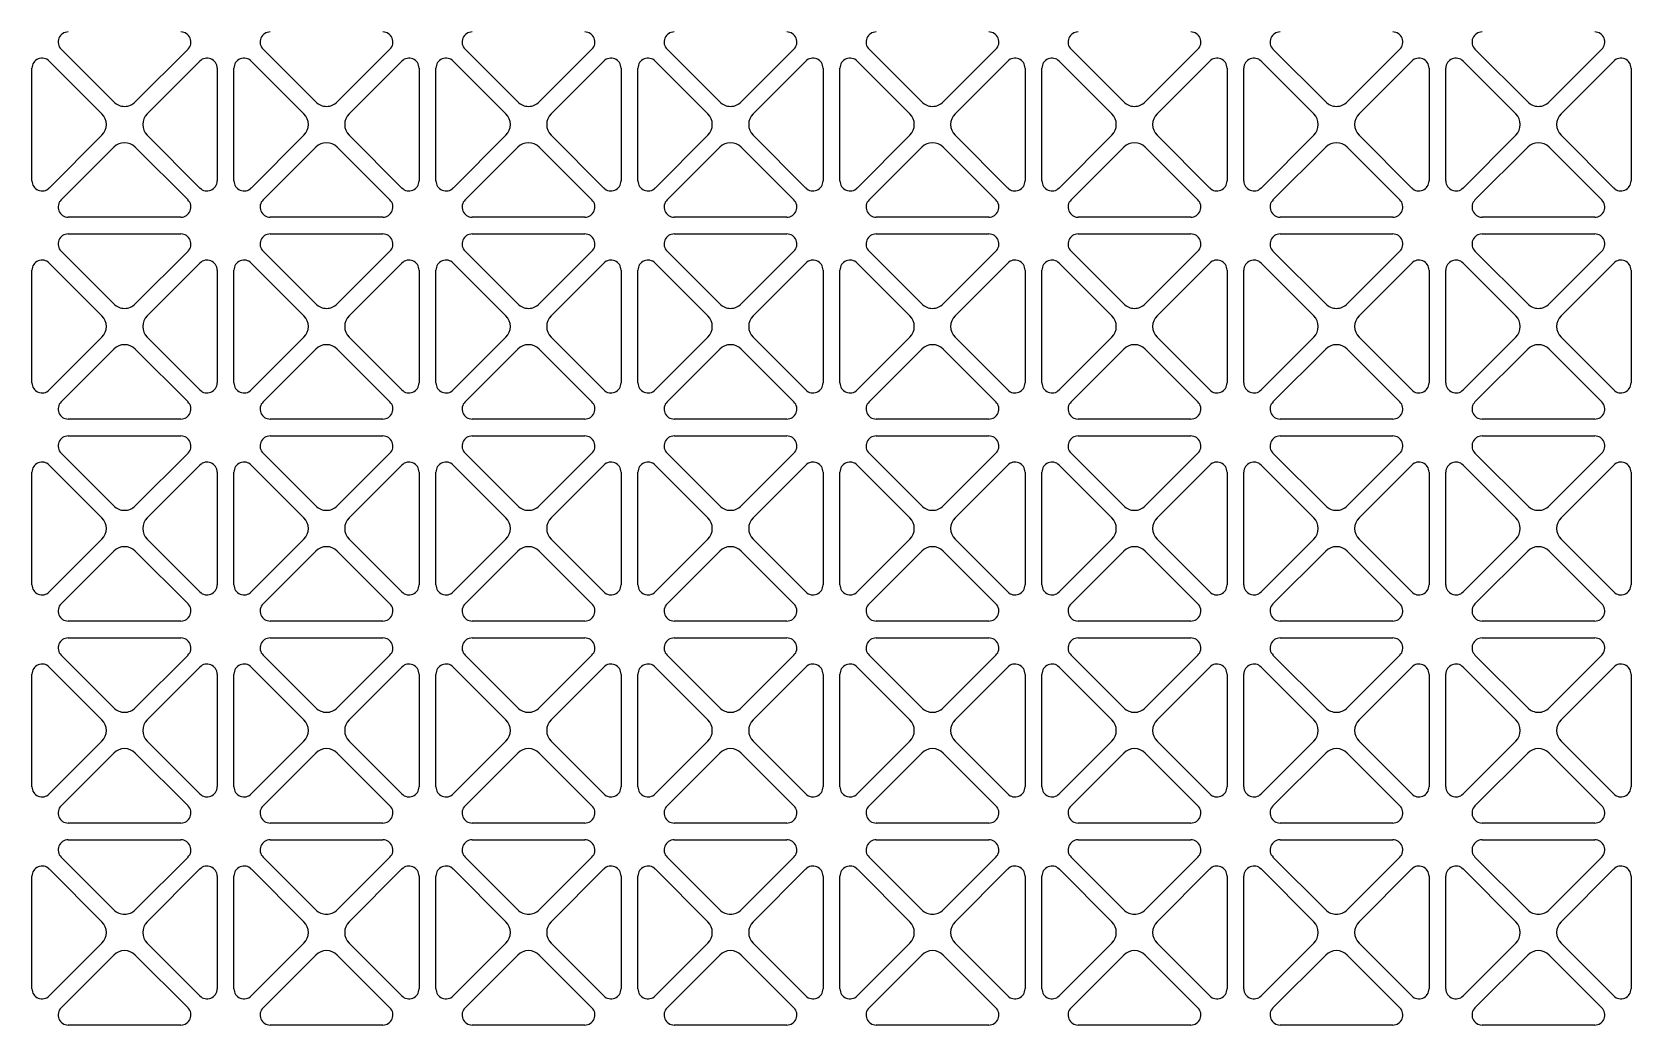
# Model space of a CAD drawing. Header units: millimetres. Extents: x 0 to 87554, y -20854 to 20404.
# Drawn here: x 80566.2 to 80756.2, y -3848.9 to -3730.9 of the extents above; entities that cross this region are included whole.
import ezdxf

# ---------------------------------------------------------------- set-up
doc = ezdxf.new("R2010")
doc.units = ezdxf.units.MM
doc.layers.get('0').update_dxf_attribs({"lineweight": 15})
doc.layers.add('WANGKONG_0', color=7, linetype='Continuous')

# ---------------------------------------------------------------- blocks, each defined once
blk = doc.blocks.new('e4tggg')
at = {"layer": 'WANGKONG_0', "color": 87, "linetype": 'Continuous'}
for p, q in [((771.04, 60.49), (764.77, 66.75)), ((779.85, 66.75), (773.58, 60.49)), ((795.04, 60.49), (788.77, 66.75)), ((803.85, 66.75), (797.58, 60.49)), ((819.04, 60.49), (812.77, 66.75)), ((827.85, 66.75), (821.58, 60.49)), ((843.04, 60.49), (836.77, 66.75)), ((851.85, 66.75), (845.58, 60.49)), ((867.04, 60.49), (860.77, 66.75)), ((875.85, 66.75), (869.58, 60.49)), ((891.04, 60.49), (884.77, 66.75)), ((899.85, 66.75), (893.58, 60.49)), ((915.04, 60.49), (908.77, 66.75)), ((923.85, 66.75), (917.58, 60.49)), ((939.04, 60.49), (932.77, 66.75)), ((947.85, 66.75), (941.58, 60.49)), ((763.36, 65.34), (769.62, 59.07)), ((775, 59.07), (781.26, 65.34)), ((787.36, 65.34), (793.62, 59.07)), ((799, 59.07), (805.26, 65.34)), ((811.36, 65.34), (817.62, 59.07)), ((823, 59.07), (829.26, 65.34)), ((835.36, 65.34), (841.62, 59.07)), ((847, 59.07), (853.26, 65.34)), ((859.36, 65.34), (865.62, 59.07)), ((871, 59.07), (877.26, 65.34)), ((883.36, 65.34), (889.62, 59.07)), ((895, 59.07), (901.26, 65.34)), ((907.36, 65.34), (913.62, 59.07)), ((919, 59.07), (925.26, 65.34)), ((931.36, 65.34), (937.62, 59.07)), ((943, 59.07), (949.26, 65.34)), ((761.31, 51.11), (761.31, 64.49)), ((783.31, 64.49), (783.31, 51.11)), ((785.31, 51.11), (785.31, 64.49)), ((807.31, 64.49), (807.31, 51.11)), ((809.31, 51.11), (809.31, 64.49)), ((831.31, 64.49), (831.31, 51.11)), ((833.31, 51.11), (833.31, 64.49)), ((855.31, 64.49), (855.31, 51.11)), ((857.31, 51.11), (857.31, 64.49)), ((879.31, 64.49), (879.31, 51.11)), ((881.31, 51.11), (881.31, 64.49)), ((903.31, 64.49), (903.31, 51.11)), ((905.31, 51.11), (905.31, 64.49)), ((927.31, 64.49), (927.31, 51.11)), ((929.31, 51.11), (929.31, 64.49)), ((951.31, 64.49), (951.31, 51.11)), ((769.62, 56.53), (763.36, 50.26)), ((764.77, 48.85), (771.04, 55.11)), ((773.58, 55.11), (779.85, 48.85)), ((781.26, 50.26), (775, 56.53)), ((793.62, 56.53), (787.36, 50.26)), ((788.77, 48.85), (795.04, 55.11)), ((797.58, 55.11), (803.85, 48.85)), ((805.26, 50.26), (799, 56.53)), ((817.62, 56.53), (811.36, 50.26)), ((812.77, 48.85), (819.04, 55.11)), ((821.58, 55.11), (827.85, 48.85)), ((829.26, 50.26), (823, 56.53)), ((841.62, 56.53), (835.36, 50.26)), ((836.77, 48.85), (843.04, 55.11)), ((845.58, 55.11), (851.85, 48.85)), ((853.26, 50.26), (847, 56.53)), ((865.62, 56.53), (859.36, 50.26)), ((860.77, 48.85), (867.04, 55.11)), ((869.58, 55.11), (875.85, 48.85)), ((877.26, 50.26), (871, 56.53)), ((889.62, 56.53), (883.36, 50.26)), ((884.77, 48.85), (891.04, 55.11)), ((893.58, 55.11), (899.85, 48.85)), ((901.26, 50.26), (895, 56.53)), ((913.62, 56.53), (907.36, 50.26)), ((908.77, 48.85), (915.04, 55.11)), ((917.58, 55.11), (923.85, 48.85)), ((925.26, 50.26), (919, 56.53)), ((937.62, 56.53), (931.36, 50.26)), ((932.77, 48.85), (939.04, 55.11)), ((941.58, 55.11), (947.85, 48.85)), ((949.26, 50.26), (943, 56.53)), ((779, 46.8), (765.62, 46.8)), ((803, 46.8), (789.62, 46.8)), ((827, 46.8), (813.62, 46.8)), ((851, 46.8), (837.62, 46.8)), ((875, 46.8), (861.62, 46.8)), ((899, 46.8), (885.62, 46.8)), ((923, 46.8), (909.62, 46.8)), ((947, 46.8), (933.62, 46.8)), ((765.62, 44.8), (779, 44.8)), ((789.62, 44.8), (803, 44.8)), ((813.62, 44.8), (827, 44.8)), ((837.62, 44.8), (851, 44.8)), ((861.62, 44.8), (875, 44.8)), ((885.62, 44.8), (899, 44.8)), ((909.62, 44.8), (923, 44.8)), ((933.62, 44.8), (947, 44.8)), ((771.04, 36.49), (764.77, 42.75)), ((779.85, 42.75), (773.58, 36.49)), ((795.04, 36.49), (788.77, 42.75)), ((803.85, 42.75), (797.58, 36.49)), ((819.04, 36.49), (812.77, 42.75)), ((827.85, 42.75), (821.58, 36.49)), ((843.04, 36.49), (836.77, 42.75)), ((851.85, 42.75), (845.58, 36.49)), ((867.04, 36.49), (860.77, 42.75)), ((875.85, 42.75), (869.58, 36.49)), ((891.04, 36.49), (884.77, 42.75)), ((899.85, 42.75), (893.58, 36.49)), ((915.04, 36.49), (908.77, 42.75)), ((923.85, 42.75), (917.58, 36.49)), ((939.04, 36.49), (932.77, 42.75)), ((947.85, 42.75), (941.58, 36.49)), ((761.31, 27.11), (761.31, 40.49)), ((763.36, 41.34), (769.62, 35.07)), ((775, 35.07), (781.26, 41.34)), ((783.31, 40.49), (783.31, 27.11)), ((785.31, 27.11), (785.31, 40.49)), ((787.36, 41.34), (793.62, 35.07)), ((799, 35.07), (805.26, 41.34)), ((807.31, 40.49), (807.31, 27.11)), ((809.31, 27.11), (809.31, 40.49)), ((811.36, 41.34), (817.62, 35.07)), ((823, 35.07), (829.26, 41.34)), ((831.31, 40.49), (831.31, 27.11)), ((833.31, 27.11), (833.31, 40.49)), ((835.36, 41.34), (841.62, 35.07)), ((847, 35.07), (853.26, 41.34)), ((855.31, 40.49), (855.31, 27.11)), ((857.31, 27.11), (857.31, 40.49)), ((859.36, 41.34), (865.62, 35.07)), ((871, 35.07), (877.26, 41.34)), ((879.31, 40.49), (879.31, 27.11)), ((881.31, 27.11), (881.31, 40.49)), ((883.36, 41.34), (889.62, 35.07)), ((895, 35.07), (901.26, 41.34)), ((903.31, 40.49), (903.31, 27.11)), ((905.31, 27.11), (905.31, 40.49)), ((907.36, 41.34), (913.62, 35.07)), ((919, 35.07), (925.26, 41.34)), ((927.31, 40.49), (927.31, 27.11)), ((929.31, 27.11), (929.31, 40.49)), ((931.36, 41.34), (937.62, 35.07)), ((943, 35.07), (949.26, 41.34)), ((951.31, 40.49), (951.31, 27.11)), ((769.62, 32.53), (763.36, 26.26)), ((781.26, 26.26), (775, 32.53)), ((793.62, 32.53), (787.36, 26.26)), ((805.26, 26.26), (799, 32.53)), ((817.62, 32.53), (811.36, 26.26)), ((829.26, 26.26), (823, 32.53)), ((841.62, 32.53), (835.36, 26.26)), ((853.26, 26.26), (847, 32.53)), ((865.62, 32.53), (859.36, 26.26)), ((877.26, 26.26), (871, 32.53)), ((889.62, 32.53), (883.36, 26.26)), ((901.26, 26.26), (895, 32.53)), ((913.62, 32.53), (907.36, 26.26)), ((925.26, 26.26), (919, 32.53)), ((937.62, 32.53), (931.36, 26.26)), ((949.26, 26.26), (943, 32.53)), ((764.77, 24.85), (771.04, 31.11)), ((773.58, 31.11), (779.85, 24.85)), ((788.77, 24.85), (795.04, 31.11)), ((797.58, 31.11), (803.85, 24.85)), ((812.77, 24.85), (819.04, 31.11)), ((821.58, 31.11), (827.85, 24.85)), ((836.77, 24.85), (843.04, 31.11)), ((845.58, 31.11), (851.85, 24.85)), ((860.77, 24.85), (867.04, 31.11)), ((869.58, 31.11), (875.85, 24.85)), ((884.77, 24.85), (891.04, 31.11)), ((893.58, 31.11), (899.85, 24.85)), ((908.77, 24.85), (915.04, 31.11)), ((917.58, 31.11), (923.85, 24.85)), ((932.77, 24.85), (939.04, 31.11)), ((941.58, 31.11), (947.85, 24.85)), ((779, 22.8), (765.62, 22.8)), ((803, 22.8), (789.62, 22.8)), ((827, 22.8), (813.62, 22.8)), ((851, 22.8), (837.62, 22.8)), ((875, 22.8), (861.62, 22.8)), ((899, 22.8), (885.62, 22.8)), ((923, 22.8), (909.62, 22.8)), ((947, 22.8), (933.62, 22.8)), ((765.62, 20.8), (779, 20.8)), ((789.62, 20.8), (803, 20.8)), ((813.62, 20.8), (827, 20.8)), ((837.62, 20.8), (851, 20.8)), ((861.62, 20.8), (875, 20.8)), ((885.62, 20.8), (899, 20.8)), ((909.62, 20.8), (923, 20.8)), ((933.62, 20.8), (947, 20.8)), ((763.36, 17.34), (769.62, 11.07)), ((771.04, 12.49), (764.77, 18.75)), ((779.85, 18.75), (773.58, 12.49)), ((775, 11.07), (781.26, 17.34)), ((787.36, 17.34), (793.62, 11.07)), ((795.04, 12.49), (788.77, 18.75)), ((803.85, 18.75), (797.58, 12.49)), ((799, 11.07), (805.26, 17.34)), ((811.36, 17.34), (817.62, 11.07)), ((819.04, 12.49), (812.77, 18.75)), ((827.85, 18.75), (821.58, 12.49)), ((823, 11.07), (829.26, 17.34)), ((835.36, 17.34), (841.62, 11.07)), ((843.04, 12.49), (836.77, 18.75)), ((851.85, 18.75), (845.58, 12.49)), ((847, 11.07), (853.26, 17.34)), ((859.36, 17.34), (865.62, 11.07)), ((867.04, 12.49), (860.77, 18.75)), ((875.85, 18.75), (869.58, 12.49)), ((871, 11.07), (877.26, 17.34)), ((883.36, 17.34), (889.62, 11.07)), ((891.04, 12.49), (884.77, 18.75)), ((899.85, 18.75), (893.58, 12.49)), ((895, 11.07), (901.26, 17.34)), ((907.36, 17.34), (913.62, 11.07)), ((915.04, 12.49), (908.77, 18.75)), ((923.85, 18.75), (917.58, 12.49)), ((919, 11.07), (925.26, 17.34)), ((931.36, 17.34), (937.62, 11.07)), ((939.04, 12.49), (932.77, 18.75)), ((947.85, 18.75), (941.58, 12.49)), ((943, 11.07), (949.26, 17.34)), ((761.31, 3.11), (761.31, 16.49)), ((783.31, 16.49), (783.31, 3.11)), ((785.31, 3.11), (785.31, 16.49)), ((807.31, 16.49), (807.31, 3.11)), ((809.31, 3.11), (809.31, 16.49)), ((831.31, 16.49), (831.31, 3.11)), ((833.31, 3.11), (833.31, 16.49)), ((855.31, 16.49), (855.31, 3.11)), ((857.31, 3.11), (857.31, 16.49)), ((879.31, 16.49), (879.31, 3.11)), ((881.31, 3.11), (881.31, 16.49)), ((903.31, 16.49), (903.31, 3.11)), ((905.31, 3.11), (905.31, 16.49)), ((927.31, 16.49), (927.31, 3.11)), ((929.31, 3.11), (929.31, 16.49)), ((951.31, 16.49), (951.31, 3.11)), ((769.62, 8.53), (763.36, 2.26)), ((781.26, 2.26), (775, 8.53)), ((793.62, 8.53), (787.36, 2.26)), ((805.26, 2.26), (799, 8.53)), ((817.62, 8.53), (811.36, 2.26)), ((829.26, 2.26), (823, 8.53)), ((841.62, 8.53), (835.36, 2.26)), ((853.26, 2.26), (847, 8.53)), ((865.62, 8.53), (859.36, 2.26)), ((877.26, 2.26), (871, 8.53)), ((889.62, 8.53), (883.36, 2.26)), ((901.26, 2.26), (895, 8.53)), ((913.62, 8.53), (907.36, 2.26)), ((925.26, 2.26), (919, 8.53)), ((937.62, 8.53), (931.36, 2.26)), ((949.26, 2.26), (943, 8.53)), ((764.77, 0.85), (771.04, 7.11)), ((773.58, 7.11), (779.85, 0.85)), ((788.77, 0.85), (795.04, 7.11)), ((797.58, 7.11), (803.85, 0.85)), ((812.77, 0.85), (819.04, 7.11)), ((821.58, 7.11), (827.85, 0.85)), ((836.77, 0.85), (843.04, 7.11)), ((845.58, 7.11), (851.85, 0.85)), ((860.77, 0.85), (867.04, 7.11)), ((869.58, 7.11), (875.85, 0.85)), ((884.77, 0.85), (891.04, 7.11)), ((893.58, 7.11), (899.85, 0.85)), ((908.77, 0.85), (915.04, 7.11)), ((917.58, 7.11), (923.85, 0.85)), ((932.77, 0.85), (939.04, 7.11)), ((941.58, 7.11), (947.85, 0.85)), ((779, -1.2), (765.62, -1.2)), ((803, -1.2), (789.62, -1.2)), ((827, -1.2), (813.62, -1.2)), ((851, -1.2), (837.62, -1.2)), ((875, -1.2), (861.62, -1.2)), ((899, -1.2), (885.62, -1.2)), ((923, -1.2), (909.62, -1.2)), ((947, -1.2), (933.62, -1.2)), ((765.62, -3.2), (779, -3.2)), ((789.62, -3.2), (803, -3.2)), ((813.62, -3.2), (827, -3.2)), ((837.62, -3.2), (851, -3.2)), ((861.62, -3.2), (875, -3.2)), ((885.62, -3.2), (899, -3.2)), ((909.62, -3.2), (923, -3.2)), ((933.62, -3.2), (947, -3.2)), ((771.04, -11.51), (764.77, -5.25)), ((779.85, -5.25), (773.58, -11.51)), ((795.04, -11.51), (788.77, -5.25)), ((803.85, -5.25), (797.58, -11.51)), ((819.04, -11.51), (812.77, -5.25)), ((827.85, -5.25), (821.58, -11.51)), ((843.04, -11.51), (836.77, -5.25)), ((851.85, -5.25), (845.58, -11.51)), ((867.04, -11.51), (860.77, -5.25)), ((875.85, -5.25), (869.58, -11.51)), ((891.04, -11.51), (884.77, -5.25)), ((899.85, -5.25), (893.58, -11.51)), ((915.04, -11.51), (908.77, -5.25)), ((923.85, -5.25), (917.58, -11.51)), ((939.04, -11.51), (932.77, -5.25)), ((947.85, -5.25), (941.58, -11.51)), ((761.31, -20.89), (761.31, -7.51)), ((763.36, -6.66), (769.62, -12.93)), ((775, -12.93), (781.26, -6.66)), ((783.31, -7.51), (783.31, -20.89)), ((785.31, -20.89), (785.31, -7.51)), ((787.36, -6.66), (793.62, -12.93)), ((799, -12.93), (805.26, -6.66)), ((807.31, -7.51), (807.31, -20.89)), ((809.31, -20.89), (809.31, -7.51)), ((811.36, -6.66), (817.62, -12.93)), ((823, -12.93), (829.26, -6.66)), ((831.31, -7.51), (831.31, -20.89)), ((833.31, -20.89), (833.31, -7.51)), ((835.36, -6.66), (841.62, -12.93)), ((847, -12.93), (853.26, -6.66)), ((855.31, -7.51), (855.31, -20.89)), ((857.31, -20.89), (857.31, -7.51)), ((859.36, -6.66), (865.62, -12.93)), ((871, -12.93), (877.26, -6.66)), ((879.31, -7.51), (879.31, -20.89)), ((881.31, -20.89), (881.31, -7.51)), ((883.36, -6.66), (889.62, -12.93)), ((895, -12.93), (901.26, -6.66)), ((903.31, -7.51), (903.31, -20.89)), ((905.31, -20.89), (905.31, -7.51)), ((907.36, -6.66), (913.62, -12.93)), ((919, -12.93), (925.26, -6.66)), ((927.31, -7.51), (927.31, -20.89)), ((929.31, -20.89), (929.31, -7.51)), ((931.36, -6.66), (937.62, -12.93)), ((943, -12.93), (949.26, -6.66)), ((951.31, -7.51), (951.31, -20.89)), ((769.62, -15.47), (763.36, -21.74)), ((764.77, -23.15), (771.04, -16.89)), ((773.58, -16.89), (779.85, -23.15)), ((781.26, -21.74), (775, -15.47)), ((793.62, -15.47), (787.36, -21.74)), ((788.77, -23.15), (795.04, -16.89)), ((797.58, -16.89), (803.85, -23.15)), ((805.26, -21.74), (799, -15.47)), ((817.62, -15.47), (811.36, -21.74)), ((812.77, -23.15), (819.04, -16.89)), ((821.58, -16.89), (827.85, -23.15)), ((829.26, -21.74), (823, -15.47)), ((841.62, -15.47), (835.36, -21.74)), ((836.77, -23.15), (843.04, -16.89)), ((845.58, -16.89), (851.85, -23.15)), ((853.26, -21.74), (847, -15.47)), ((865.62, -15.47), (859.36, -21.74)), ((860.77, -23.15), (867.04, -16.89)), ((869.58, -16.89), (875.85, -23.15)), ((877.26, -21.74), (871, -15.47)), ((889.62, -15.47), (883.36, -21.74)), ((884.77, -23.15), (891.04, -16.89)), ((893.58, -16.89), (899.85, -23.15)), ((901.26, -21.74), (895, -15.47)), ((913.62, -15.47), (907.36, -21.74)), ((908.77, -23.15), (915.04, -16.89)), ((917.58, -16.89), (923.85, -23.15)), ((925.26, -21.74), (919, -15.47)), ((937.62, -15.47), (931.36, -21.74)), ((932.77, -23.15), (939.04, -16.89)), ((941.58, -16.89), (947.85, -23.15)), ((949.26, -21.74), (943, -15.47)), ((779, -25.2), (765.62, -25.2)), ((803, -25.2), (789.62, -25.2)), ((827, -25.2), (813.62, -25.2)), ((851, -25.2), (837.62, -25.2)), ((875, -25.2), (861.62, -25.2)), ((899, -25.2), (885.62, -25.2)), ((923, -25.2), (909.62, -25.2)), ((947, -25.2), (933.62, -25.2)), ((765.62, -27.2), (779, -27.2)), ((789.62, -27.2), (803, -27.2)), ((813.62, -27.2), (827, -27.2)), ((837.62, -27.2), (851, -27.2)), ((861.62, -27.2), (875, -27.2)), ((885.62, -27.2), (899, -27.2)), ((909.62, -27.2), (923, -27.2)), ((933.62, -27.2), (947, -27.2)), ((771.04, -35.51), (764.77, -29.25)), ((779.85, -29.25), (773.58, -35.51)), ((795.04, -35.51), (788.77, -29.25)), ((803.85, -29.25), (797.58, -35.51)), ((819.04, -35.51), (812.77, -29.25)), ((827.85, -29.25), (821.58, -35.51)), ((843.04, -35.51), (836.77, -29.25)), ((851.85, -29.25), (845.58, -35.51)), ((867.04, -35.51), (860.77, -29.25)), ((875.85, -29.25), (869.58, -35.51)), ((891.04, -35.51), (884.77, -29.25)), ((899.85, -29.25), (893.58, -35.51)), ((915.04, -35.51), (908.77, -29.25)), ((923.85, -29.25), (917.58, -35.51)), ((939.04, -35.51), (932.77, -29.25)), ((947.85, -29.25), (941.58, -35.51)), ((761.31, -44.89), (761.31, -31.51)), ((763.36, -30.66), (769.62, -36.93)), ((775, -36.93), (781.26, -30.66)), ((783.31, -31.51), (783.31, -44.89)), ((785.31, -44.89), (785.31, -31.51)), ((787.36, -30.66), (793.62, -36.93)), ((799, -36.93), (805.26, -30.66)), ((807.31, -31.51), (807.31, -44.89)), ((809.31, -44.89), (809.31, -31.51)), ((811.36, -30.66), (817.62, -36.93)), ((823, -36.93), (829.26, -30.66)), ((831.31, -31.51), (831.31, -44.89)), ((833.31, -44.89), (833.31, -31.51)), ((835.36, -30.66), (841.62, -36.93)), ((847, -36.93), (853.26, -30.66)), ((855.31, -31.51), (855.31, -44.89)), ((857.31, -44.89), (857.31, -31.51)), ((859.36, -30.66), (865.62, -36.93)), ((871, -36.93), (877.26, -30.66)), ((879.31, -31.51), (879.31, -44.89)), ((881.31, -44.89), (881.31, -31.51)), ((883.36, -30.66), (889.62, -36.93)), ((895, -36.93), (901.26, -30.66)), ((903.31, -31.51), (903.31, -44.89)), ((905.31, -44.89), (905.31, -31.51)), ((907.36, -30.66), (913.62, -36.93)), ((919, -36.93), (925.26, -30.66)), ((927.31, -31.51), (927.31, -44.89)), ((929.31, -44.89), (929.31, -31.51)), ((931.36, -30.66), (937.62, -36.93)), ((943, -36.93), (949.26, -30.66)), ((951.31, -31.51), (951.31, -44.89)), ((769.62, -39.47), (763.36, -45.74)), ((781.26, -45.74), (775, -39.47)), ((793.62, -39.47), (787.36, -45.74)), ((805.26, -45.74), (799, -39.47)), ((817.62, -39.47), (811.36, -45.74)), ((829.26, -45.74), (823, -39.47)), ((841.62, -39.47), (835.36, -45.74)), ((853.26, -45.74), (847, -39.47)), ((865.62, -39.47), (859.36, -45.74)), ((877.26, -45.74), (871, -39.47)), ((889.62, -39.47), (883.36, -45.74)), ((901.26, -45.74), (895, -39.47)), ((913.62, -39.47), (907.36, -45.74)), ((925.26, -45.74), (919, -39.47)), ((937.62, -39.47), (931.36, -45.74)), ((949.26, -45.74), (943, -39.47)), ((764.77, -47.15), (771.04, -40.89)), ((773.58, -40.89), (779.85, -47.15)), ((788.77, -47.15), (795.04, -40.89)), ((797.58, -40.89), (803.85, -47.15)), ((812.77, -47.15), (819.04, -40.89)), ((821.58, -40.89), (827.85, -47.15)), ((836.77, -47.15), (843.04, -40.89)), ((845.58, -40.89), (851.85, -47.15)), ((860.77, -47.15), (867.04, -40.89)), ((869.58, -40.89), (875.85, -47.15)), ((884.77, -47.15), (891.04, -40.89)), ((893.58, -40.89), (899.85, -47.15)), ((908.77, -47.15), (915.04, -40.89)), ((917.58, -40.89), (923.85, -47.15)), ((932.77, -47.15), (939.04, -40.89)), ((941.58, -40.89), (947.85, -47.15)), ((779, -49.2), (765.62, -49.2)), ((803, -49.2), (789.62, -49.2)), ((827, -49.2), (813.62, -49.2)), ((851, -49.2), (837.62, -49.2)), ((875, -49.2), (861.62, -49.2)), ((899, -49.2), (885.62, -49.2)), ((923, -49.2), (909.62, -49.2)), ((947, -49.2), (933.62, -49.2))]:
    blk.add_line(p, q, dxfattribs=at)
for centre, radius, start, end in [((765.62, 67.6), 1.2, 90, 225), ((779, 67.6), 1.2, 315, 90), ((789.62, 67.6), 1.2, 90, 225), ((803, 67.6), 1.2, 315, 90), ((813.62, 67.6), 1.2, 90, 225), ((827, 67.6), 1.2, 315, 90), ((837.62, 67.6), 1.2, 90, 225), ((851, 67.6), 1.2, 315, 90), ((861.62, 67.6), 1.2, 90, 225), ((875, 67.6), 1.2, 315, 90), ((885.62, 67.6), 1.2, 90, 225), ((899, 67.6), 1.2, 315, 90), ((909.62, 67.6), 1.2, 90, 225), ((923, 67.6), 1.2, 315, 90), ((933.62, 67.6), 1.2, 90, 225), ((947, 67.6), 1.2, 315, 90), ((762.51, 64.49), 1.2, 45, 180), ((782.11, 64.49), 1.2, 0, 135), ((786.51, 64.49), 1.2, 45, 180), ((806.11, 64.49), 1.2, 0, 135), ((810.51, 64.49), 1.2, 45, 180), ((830.11, 64.49), 1.2, 0, 135), ((834.51, 64.49), 1.2, 45, 180), ((854.11, 64.49), 1.2, 0, 135), ((858.51, 64.49), 1.2, 45, 180), ((878.11, 64.49), 1.2, 0, 135), ((882.51, 64.49), 1.2, 45, 180), ((902.11, 64.49), 1.2, 0, 135), ((906.51, 64.49), 1.2, 45, 180), ((926.11, 64.49), 1.2, 0, 135), ((930.51, 64.49), 1.2, 45, 180), ((950.11, 64.49), 1.2, 0, 135), ((768.35, 57.8), 1.8, 315, 45), ((772.31, 61.76), 1.8, 225, 315), ((776.27, 57.8), 1.8, 135, 225), ((792.35, 57.8), 1.8, 315, 45), ((796.31, 61.76), 1.8, 225, 315), ((800.27, 57.8), 1.8, 135, 225), ((816.35, 57.8), 1.8, 315, 45), ((820.31, 61.76), 1.8, 225, 315), ((824.27, 57.8), 1.8, 135, 225), ((840.35, 57.8), 1.8, 315, 45), ((844.31, 61.76), 1.8, 225, 315), ((848.27, 57.8), 1.8, 135, 225), ((864.35, 57.8), 1.8, 315, 45), ((868.31, 61.76), 1.8, 225, 315), ((872.27, 57.8), 1.8, 135, 225), ((888.35, 57.8), 1.8, 315, 45), ((892.31, 61.76), 1.8, 225, 315), ((896.27, 57.8), 1.8, 135, 225), ((912.35, 57.8), 1.8, 315, 45), ((916.31, 61.76), 1.8, 225, 315), ((920.27, 57.8), 1.8, 135, 225), ((936.35, 57.8), 1.8, 315, 45), ((940.31, 61.76), 1.8, 225, 315), ((944.27, 57.8), 1.8, 135, 225), ((772.31, 53.84), 1.8, 45, 135), ((796.31, 53.84), 1.8, 45, 135), ((820.31, 53.84), 1.8, 45, 135), ((844.31, 53.84), 1.8, 45, 135), ((868.31, 53.84), 1.8, 45, 135), ((892.31, 53.84), 1.8, 45, 135), ((916.31, 53.84), 1.8, 45, 135), ((940.31, 53.84), 1.8, 45, 135), ((762.51, 51.11), 1.2, 180, 315), ((782.11, 51.11), 1.2, 225, 0), ((786.51, 51.11), 1.2, 180, 315), ((806.11, 51.11), 1.2, 225, 0), ((810.51, 51.11), 1.2, 180, 315), ((830.11, 51.11), 1.2, 225, 0), ((834.51, 51.11), 1.2, 180, 315), ((854.11, 51.11), 1.2, 225, 0), ((858.51, 51.11), 1.2, 180, 315), ((878.11, 51.11), 1.2, 225, 0), ((882.51, 51.11), 1.2, 180, 315), ((902.11, 51.11), 1.2, 225, 0), ((906.51, 51.11), 1.2, 180, 315), ((926.11, 51.11), 1.2, 225, 0), ((930.51, 51.11), 1.2, 180, 315), ((950.11, 51.11), 1.2, 225, 0), ((765.62, 48), 1.2, 135, 270), ((779, 48), 1.2, 270, 45), ((789.62, 48), 1.2, 135, 270), ((803, 48), 1.2, 270, 45), ((813.62, 48), 1.2, 135, 270), ((827, 48), 1.2, 270, 45), ((837.62, 48), 1.2, 135, 270), ((851, 48), 1.2, 270, 45), ((861.62, 48), 1.2, 135, 270), ((875, 48), 1.2, 270, 45), ((885.62, 48), 1.2, 135, 270), ((899, 48), 1.2, 270, 45), ((909.62, 48), 1.2, 135, 270), ((923, 48), 1.2, 270, 45), ((933.62, 48), 1.2, 135, 270), ((947, 48), 1.2, 270, 45), ((765.62, 43.6), 1.2, 90, 225), ((779, 43.6), 1.2, 315, 90), ((789.62, 43.6), 1.2, 90, 225), ((803, 43.6), 1.2, 315, 90), ((813.62, 43.6), 1.2, 90, 225), ((827, 43.6), 1.2, 315, 90), ((837.62, 43.6), 1.2, 90, 225), ((851, 43.6), 1.2, 315, 90), ((861.62, 43.6), 1.2, 90, 225), ((875, 43.6), 1.2, 315, 90), ((885.62, 43.6), 1.2, 90, 225), ((899, 43.6), 1.2, 315, 90), ((909.62, 43.6), 1.2, 90, 225), ((923, 43.6), 1.2, 315, 90), ((933.62, 43.6), 1.2, 90, 225), ((947, 43.6), 1.2, 315, 90), ((762.51, 40.49), 1.2, 45, 180), ((782.11, 40.49), 1.2, 0, 135), ((786.51, 40.49), 1.2, 45, 180), ((806.11, 40.49), 1.2, 0, 135), ((810.51, 40.49), 1.2, 45, 180), ((830.11, 40.49), 1.2, 0, 135), ((834.51, 40.49), 1.2, 45, 180), ((854.11, 40.49), 1.2, 0, 135), ((858.51, 40.49), 1.2, 45, 180), ((878.11, 40.49), 1.2, 0, 135), ((882.51, 40.49), 1.2, 45, 180), ((902.11, 40.49), 1.2, 0, 135), ((906.51, 40.49), 1.2, 45, 180), ((926.11, 40.49), 1.2, 0, 135), ((930.51, 40.49), 1.2, 45, 180), ((950.11, 40.49), 1.2, 0, 135), ((772.31, 37.76), 1.8, 225, 315), ((796.31, 37.76), 1.8, 225, 315), ((820.31, 37.76), 1.8, 225, 315), ((844.31, 37.76), 1.8, 225, 315), ((868.31, 37.76), 1.8, 225, 315), ((892.31, 37.76), 1.8, 225, 315), ((916.31, 37.76), 1.8, 225, 315), ((940.31, 37.76), 1.8, 225, 315), ((768.35, 33.8), 1.8, 315, 45), ((776.27, 33.8), 1.8, 135, 225), ((792.35, 33.8), 1.8, 315, 45), ((800.27, 33.8), 1.8, 135, 225), ((816.35, 33.8), 1.8, 315, 45), ((824.27, 33.8), 1.8, 135, 225), ((840.35, 33.8), 1.8, 315, 45), ((848.27, 33.8), 1.8, 135, 225), ((864.35, 33.8), 1.8, 315, 45), ((872.27, 33.8), 1.8, 135, 225), ((888.35, 33.8), 1.8, 315, 45), ((896.27, 33.8), 1.8, 135, 225), ((912.35, 33.8), 1.8, 315, 45), ((920.27, 33.8), 1.8, 135, 225), ((936.35, 33.8), 1.8, 315, 45), ((944.27, 33.8), 1.8, 135, 225), ((772.31, 29.84), 1.8, 45, 135), ((796.31, 29.84), 1.8, 45, 135), ((820.31, 29.84), 1.8, 45, 135), ((844.31, 29.84), 1.8, 45, 135), ((868.31, 29.84), 1.8, 45, 135), ((892.31, 29.84), 1.8, 45, 135), ((916.31, 29.84), 1.8, 45, 135), ((940.31, 29.84), 1.8, 45, 135), ((762.51, 27.11), 1.2, 180, 315), ((782.11, 27.11), 1.2, 225, 0), ((786.51, 27.11), 1.2, 180, 315), ((806.11, 27.11), 1.2, 225, 0), ((810.51, 27.11), 1.2, 180, 315), ((830.11, 27.11), 1.2, 225, 0), ((834.51, 27.11), 1.2, 180, 315), ((854.11, 27.11), 1.2, 225, 0), ((858.51, 27.11), 1.2, 180, 315), ((878.11, 27.11), 1.2, 225, 0), ((882.51, 27.11), 1.2, 180, 315), ((902.11, 27.11), 1.2, 225, 0), ((906.51, 27.11), 1.2, 180, 315), ((926.11, 27.11), 1.2, 225, 0), ((930.51, 27.11), 1.2, 180, 315), ((950.11, 27.11), 1.2, 225, 0), ((765.62, 24), 1.2, 135, 270), ((779, 24), 1.2, 270, 45), ((789.62, 24), 1.2, 135, 270), ((803, 24), 1.2, 270, 45), ((813.62, 24), 1.2, 135, 270), ((827, 24), 1.2, 270, 45), ((837.62, 24), 1.2, 135, 270), ((851, 24), 1.2, 270, 45), ((861.62, 24), 1.2, 135, 270), ((875, 24), 1.2, 270, 45), ((885.62, 24), 1.2, 135, 270), ((899, 24), 1.2, 270, 45), ((909.62, 24), 1.2, 135, 270), ((923, 24), 1.2, 270, 45), ((933.62, 24), 1.2, 135, 270), ((947, 24), 1.2, 270, 45), ((765.62, 19.6), 1.2, 90, 225), ((779, 19.6), 1.2, 315, 90), ((789.62, 19.6), 1.2, 90, 225), ((803, 19.6), 1.2, 315, 90), ((813.62, 19.6), 1.2, 90, 225), ((827, 19.6), 1.2, 315, 90), ((837.62, 19.6), 1.2, 90, 225), ((851, 19.6), 1.2, 315, 90), ((861.62, 19.6), 1.2, 90, 225), ((875, 19.6), 1.2, 315, 90), ((885.62, 19.6), 1.2, 90, 225), ((899, 19.6), 1.2, 315, 90), ((909.62, 19.6), 1.2, 90, 225), ((923, 19.6), 1.2, 315, 90), ((933.62, 19.6), 1.2, 90, 225), ((947, 19.6), 1.2, 315, 90), ((762.51, 16.49), 1.2, 45, 180), ((782.11, 16.49), 1.2, 0, 135), ((786.51, 16.49), 1.2, 45, 180), ((806.11, 16.49), 1.2, 0, 135), ((810.51, 16.49), 1.2, 45, 180), ((830.11, 16.49), 1.2, 0, 135), ((834.51, 16.49), 1.2, 45, 180), ((854.11, 16.49), 1.2, 0, 135), ((858.51, 16.49), 1.2, 45, 180), ((878.11, 16.49), 1.2, 0, 135), ((882.51, 16.49), 1.2, 45, 180), ((902.11, 16.49), 1.2, 0, 135), ((906.51, 16.49), 1.2, 45, 180), ((926.11, 16.49), 1.2, 0, 135), ((930.51, 16.49), 1.2, 45, 180), ((950.11, 16.49), 1.2, 0, 135), ((772.31, 13.76), 1.8, 225, 315), ((796.31, 13.76), 1.8, 225, 315), ((820.31, 13.76), 1.8, 225, 315), ((844.31, 13.76), 1.8, 225, 315), ((868.31, 13.76), 1.8, 225, 315), ((892.31, 13.76), 1.8, 225, 315), ((916.31, 13.76), 1.8, 225, 315), ((940.31, 13.76), 1.8, 225, 315), ((768.35, 9.8), 1.8, 315, 45), ((776.27, 9.8), 1.8, 135, 225), ((792.35, 9.8), 1.8, 315, 45), ((800.27, 9.8), 1.8, 135, 225), ((816.35, 9.8), 1.8, 315, 45), ((824.27, 9.8), 1.8, 135, 225), ((840.35, 9.8), 1.8, 315, 45), ((848.27, 9.8), 1.8, 135, 225), ((864.35, 9.8), 1.8, 315, 45), ((872.27, 9.8), 1.8, 135, 225), ((888.35, 9.8), 1.8, 315, 45), ((896.27, 9.8), 1.8, 135, 225), ((912.35, 9.8), 1.8, 315, 45), ((920.27, 9.8), 1.8, 135, 225), ((936.35, 9.8), 1.8, 315, 45), ((944.27, 9.8), 1.8, 135, 225), ((772.31, 5.84), 1.8, 45, 135), ((796.31, 5.84), 1.8, 45, 135), ((820.31, 5.84), 1.8, 45, 135), ((844.31, 5.84), 1.8, 45, 135), ((868.31, 5.84), 1.8, 45, 135), ((892.31, 5.84), 1.8, 45, 135), ((916.31, 5.84), 1.8, 45, 135), ((940.31, 5.84), 1.8, 45, 135), ((762.51, 3.11), 1.2, 180, 315), ((782.11, 3.11), 1.2, 225, 0), ((786.51, 3.11), 1.2, 180, 315), ((806.11, 3.11), 1.2, 225, 0), ((810.51, 3.11), 1.2, 180, 315), ((830.11, 3.11), 1.2, 225, 0), ((834.51, 3.11), 1.2, 180, 315), ((854.11, 3.11), 1.2, 225, 0), ((858.51, 3.11), 1.2, 180, 315), ((878.11, 3.11), 1.2, 225, 0), ((882.51, 3.11), 1.2, 180, 315), ((902.11, 3.11), 1.2, 225, 0), ((906.51, 3.11), 1.2, 180, 315), ((926.11, 3.11), 1.2, 225, 0), ((930.51, 3.11), 1.2, 180, 315), ((950.11, 3.11), 1.2, 225, 0), ((765.62, 0), 1.2, 135, 270), ((779, 0), 1.2, 270, 45), ((789.62, 0), 1.2, 135, 270), ((803, 0), 1.2, 270, 45), ((813.62, 0), 1.2, 135, 270), ((827, 0), 1.2, 270, 45), ((837.62, 0), 1.2, 135, 270), ((851, 0), 1.2, 270, 45), ((861.62, 0), 1.2, 135, 270), ((875, 0), 1.2, 270, 45), ((885.62, 0), 1.2, 135, 270), ((899, 0), 1.2, 270, 45), ((909.62, 0), 1.2, 135, 270), ((923, 0), 1.2, 270, 45), ((933.62, 0), 1.2, 135, 270), ((947, 0), 1.2, 270, 45), ((765.62, -4.4), 1.2, 90, 225), ((779, -4.4), 1.2, 315, 90), ((789.62, -4.4), 1.2, 90, 225), ((803, -4.4), 1.2, 315, 90), ((813.62, -4.4), 1.2, 90, 225), ((827, -4.4), 1.2, 315, 90), ((837.62, -4.4), 1.2, 90, 225), ((851, -4.4), 1.2, 315, 90), ((861.62, -4.4), 1.2, 90, 225), ((875, -4.4), 1.2, 315, 90), ((885.62, -4.4), 1.2, 90, 225), ((899, -4.4), 1.2, 315, 90), ((909.62, -4.4), 1.2, 90, 225), ((923, -4.4), 1.2, 315, 90), ((933.62, -4.4), 1.2, 90, 225), ((947, -4.4), 1.2, 315, 90), ((762.51, -7.51), 1.2, 45, 180), ((782.11, -7.51), 1.2, 0, 135), ((786.51, -7.51), 1.2, 45, 180), ((806.11, -7.51), 1.2, 0, 135), ((810.51, -7.51), 1.2, 45, 180), ((830.11, -7.51), 1.2, 0, 135), ((834.51, -7.51), 1.2, 45, 180), ((854.11, -7.51), 1.2, 0, 135), ((858.51, -7.51), 1.2, 45, 180), ((878.11, -7.51), 1.2, 0, 135), ((882.51, -7.51), 1.2, 45, 180), ((902.11, -7.51), 1.2, 0, 135), ((906.51, -7.51), 1.2, 45, 180), ((926.11, -7.51), 1.2, 0, 135), ((930.51, -7.51), 1.2, 45, 180), ((950.11, -7.51), 1.2, 0, 135), ((768.35, -14.2), 1.8, 315, 45), ((772.31, -10.24), 1.8, 225, 315), ((776.27, -14.2), 1.8, 135, 225), ((792.35, -14.2), 1.8, 315, 45), ((796.31, -10.24), 1.8, 225, 315), ((800.27, -14.2), 1.8, 135, 225), ((816.35, -14.2), 1.8, 315, 45), ((820.31, -10.24), 1.8, 225, 315), ((824.27, -14.2), 1.8, 135, 225), ((840.35, -14.2), 1.8, 315, 45), ((844.31, -10.24), 1.8, 225, 315), ((848.27, -14.2), 1.8, 135, 225), ((864.35, -14.2), 1.8, 315, 45), ((868.31, -10.24), 1.8, 225, 315), ((872.27, -14.2), 1.8, 135, 225), ((888.35, -14.2), 1.8, 315, 45), ((892.31, -10.24), 1.8, 225, 315), ((896.27, -14.2), 1.8, 135, 225), ((912.35, -14.2), 1.8, 315, 45), ((916.31, -10.24), 1.8, 225, 315), ((920.27, -14.2), 1.8, 135, 225), ((936.35, -14.2), 1.8, 315, 45), ((940.31, -10.24), 1.8, 225, 315), ((944.27, -14.2), 1.8, 135, 225), ((772.31, -18.16), 1.8, 45, 135), ((796.31, -18.16), 1.8, 45, 135), ((820.31, -18.16), 1.8, 45, 135), ((844.31, -18.16), 1.8, 45, 135), ((868.31, -18.16), 1.8, 45, 135), ((892.31, -18.16), 1.8, 45, 135), ((916.31, -18.16), 1.8, 45, 135), ((940.31, -18.16), 1.8, 45, 135), ((762.51, -20.89), 1.2, 180, 315), ((782.11, -20.89), 1.2, 225, 0), ((786.51, -20.89), 1.2, 180, 315), ((806.11, -20.89), 1.2, 225, 0), ((810.51, -20.89), 1.2, 180, 315), ((830.11, -20.89), 1.2, 225, 0), ((834.51, -20.89), 1.2, 180, 315), ((854.11, -20.89), 1.2, 225, 0), ((858.51, -20.89), 1.2, 180, 315), ((878.11, -20.89), 1.2, 225, 0), ((882.51, -20.89), 1.2, 180, 315), ((902.11, -20.89), 1.2, 225, 0), ((906.51, -20.89), 1.2, 180, 315), ((926.11, -20.89), 1.2, 225, 0), ((930.51, -20.89), 1.2, 180, 315), ((950.11, -20.89), 1.2, 225, 0), ((765.62, -24), 1.2, 135, 270), ((779, -24), 1.2, 270, 45), ((789.62, -24), 1.2, 135, 270), ((803, -24), 1.2, 270, 45), ((813.62, -24), 1.2, 135, 270), ((827, -24), 1.2, 270, 45), ((837.62, -24), 1.2, 135, 270), ((851, -24), 1.2, 270, 45), ((861.62, -24), 1.2, 135, 270), ((875, -24), 1.2, 270, 45), ((885.62, -24), 1.2, 135, 270), ((899, -24), 1.2, 270, 45), ((909.62, -24), 1.2, 135, 270), ((923, -24), 1.2, 270, 45), ((933.62, -24), 1.2, 135, 270), ((947, -24), 1.2, 270, 45), ((765.62, -28.4), 1.2, 90, 225), ((779, -28.4), 1.2, 315, 90), ((789.62, -28.4), 1.2, 90, 225), ((803, -28.4), 1.2, 315, 90), ((813.62, -28.4), 1.2, 90, 225), ((827, -28.4), 1.2, 315, 90), ((837.62, -28.4), 1.2, 90, 225), ((851, -28.4), 1.2, 315, 90), ((861.62, -28.4), 1.2, 90, 225), ((875, -28.4), 1.2, 315, 90), ((885.62, -28.4), 1.2, 90, 225), ((899, -28.4), 1.2, 315, 90), ((909.62, -28.4), 1.2, 90, 225), ((923, -28.4), 1.2, 315, 90), ((933.62, -28.4), 1.2, 90, 225), ((947, -28.4), 1.2, 315, 90), ((762.51, -31.51), 1.2, 45, 180), ((782.11, -31.51), 1.2, 0, 135), ((786.51, -31.51), 1.2, 45, 180), ((806.11, -31.51), 1.2, 0, 135), ((810.51, -31.51), 1.2, 45, 180), ((830.11, -31.51), 1.2, 0, 135), ((834.51, -31.51), 1.2, 45, 180), ((854.11, -31.51), 1.2, 0, 135), ((858.51, -31.51), 1.2, 45, 180), ((878.11, -31.51), 1.2, 0, 135), ((882.51, -31.51), 1.2, 45, 180), ((902.11, -31.51), 1.2, 0, 135), ((906.51, -31.51), 1.2, 45, 180), ((926.11, -31.51), 1.2, 0, 135), ((930.51, -31.51), 1.2, 45, 180), ((950.11, -31.51), 1.2, 0, 135), ((772.31, -34.24), 1.8, 225, 315), ((796.31, -34.24), 1.8, 225, 315), ((820.31, -34.24), 1.8, 225, 315), ((844.31, -34.24), 1.8, 225, 315), ((868.31, -34.24), 1.8, 225, 315), ((892.31, -34.24), 1.8, 225, 315), ((916.31, -34.24), 1.8, 225, 315), ((940.31, -34.24), 1.8, 225, 315), ((768.35, -38.2), 1.8, 315, 45), ((776.27, -38.2), 1.8, 135, 225), ((792.35, -38.2), 1.8, 315, 45), ((800.27, -38.2), 1.8, 135, 225), ((816.35, -38.2), 1.8, 315, 45), ((824.27, -38.2), 1.8, 135, 225), ((840.35, -38.2), 1.8, 315, 45), ((848.27, -38.2), 1.8, 135, 225), ((864.35, -38.2), 1.8, 315, 45), ((872.27, -38.2), 1.8, 135, 225), ((888.35, -38.2), 1.8, 315, 45), ((896.27, -38.2), 1.8, 135, 225), ((912.35, -38.2), 1.8, 315, 45), ((920.27, -38.2), 1.8, 135, 225), ((936.35, -38.2), 1.8, 315, 45), ((944.27, -38.2), 1.8, 135, 225), ((772.31, -42.16), 1.8, 45, 135), ((796.31, -42.16), 1.8, 45, 135), ((820.31, -42.16), 1.8, 45, 135), ((844.31, -42.16), 1.8, 45, 135), ((868.31, -42.16), 1.8, 45, 135), ((892.31, -42.16), 1.8, 45, 135), ((916.31, -42.16), 1.8, 45, 135), ((940.31, -42.16), 1.8, 45, 135), ((762.51, -44.89), 1.2, 180, 315), ((782.11, -44.89), 1.2, 225, 0), ((786.51, -44.89), 1.2, 180, 315), ((806.11, -44.89), 1.2, 225, 0), ((810.51, -44.89), 1.2, 180, 315), ((830.11, -44.89), 1.2, 225, 0), ((834.51, -44.89), 1.2, 180, 315), ((854.11, -44.89), 1.2, 225, 0), ((858.51, -44.89), 1.2, 180, 315), ((878.11, -44.89), 1.2, 225, 0), ((882.51, -44.89), 1.2, 180, 315), ((902.11, -44.89), 1.2, 225, 0), ((906.51, -44.89), 1.2, 180, 315), ((926.11, -44.89), 1.2, 225, 0), ((930.51, -44.89), 1.2, 180, 315), ((950.11, -44.89), 1.2, 225, 0), ((765.62, -48), 1.2, 135, 270), ((779, -48), 1.2, 270, 45), ((789.62, -48), 1.2, 135, 270), ((803, -48), 1.2, 270, 45), ((813.62, -48), 1.2, 135, 270), ((827, -48), 1.2, 270, 45), ((837.62, -48), 1.2, 135, 270), ((851, -48), 1.2, 270, 45), ((861.62, -48), 1.2, 135, 270), ((875, -48), 1.2, 270, 45), ((885.62, -48), 1.2, 135, 270), ((899, -48), 1.2, 270, 45), ((909.62, -48), 1.2, 135, 270), ((923, -48), 1.2, 270, 45), ((933.62, -48), 1.2, 135, 270), ((947, -48), 1.2, 270, 45)]:
    blk.add_arc(centre, radius, start, end, dxfattribs=at)

msp = doc.modelspace()

# ---------------------------------------------------------------- block references
at = {"lineweight": -3}
msp.add_blockref('e4tggg', (79804.891, -3799.712), dxfattribs=at)

doc.saveas('drawing.dxf')
